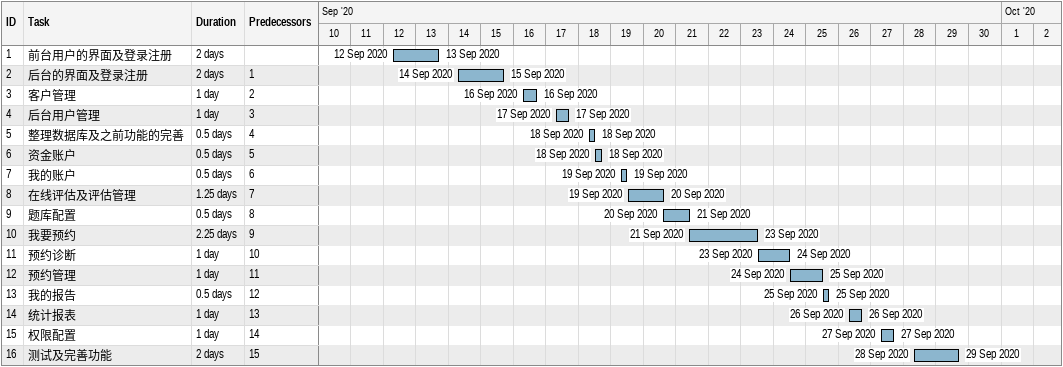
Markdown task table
| ID | Task | Duration | Start | Finish | Predecessors |
|---|---|---|---|---|---|
| 1 | 前台用户的界面及登录注册 | 2d | 2020-09-12 | 2020-09-13 |  |
| 2 | 后台的界面及登录注册 | 2d | 2020-09-14 | 2020-09-15 | 1 |
| 3 | 客户管理 | 1d | 2020-09-16 | 2020-09-16 | 2 |
| 4 | 后台用户管理 | 1d | 2020-09-17 | 2020-09-17 | 3 |
| 5 | 整理数据库及之前功能的完善 | 0.5d | 2020-09-18 | 2020-09-18 | 4 |
| 6 | 资金账户 | 0.5d | 2020-09-18 | 2020-09-18 | 5 |
| 7 | 我的账户 | 0.5d | 2020-09-19 | 2020-09-19 | 6 |
| 8 | 在线评估及评估管理 | 1.25d | 2020-09-19 | 2020-09-20 | 7 |
| 9 | 题库配置 | 0.5d | 2020-09-20 | 2020-09-21 | 8 |
| 10 | 我要预约 | 2.25d | 2020-09-21 | 2020-09-23 | 9 |
| 11 | 预约诊断 | 1d | 2020-09-23 | 2020-09-24 | 10 |
| 12 | 预约管理 | 1d | 2020-09-24 | 2020-09-25 | 11 |
| 13 | 我的报告 | 0.5d | 2020-09-25 | 2020-09-25 | 12 |
| 14 | 统计报表 | 1d | 2020-09-26 | 2020-09-26 | 13 |
| 15 | 权限配置 | 1d | 2020-09-27 | 2020-09-27 | 14 |
| 16 | 测试及完善功能 | 2d | 2020-09-28 | 2020-09-29 | 15 |
